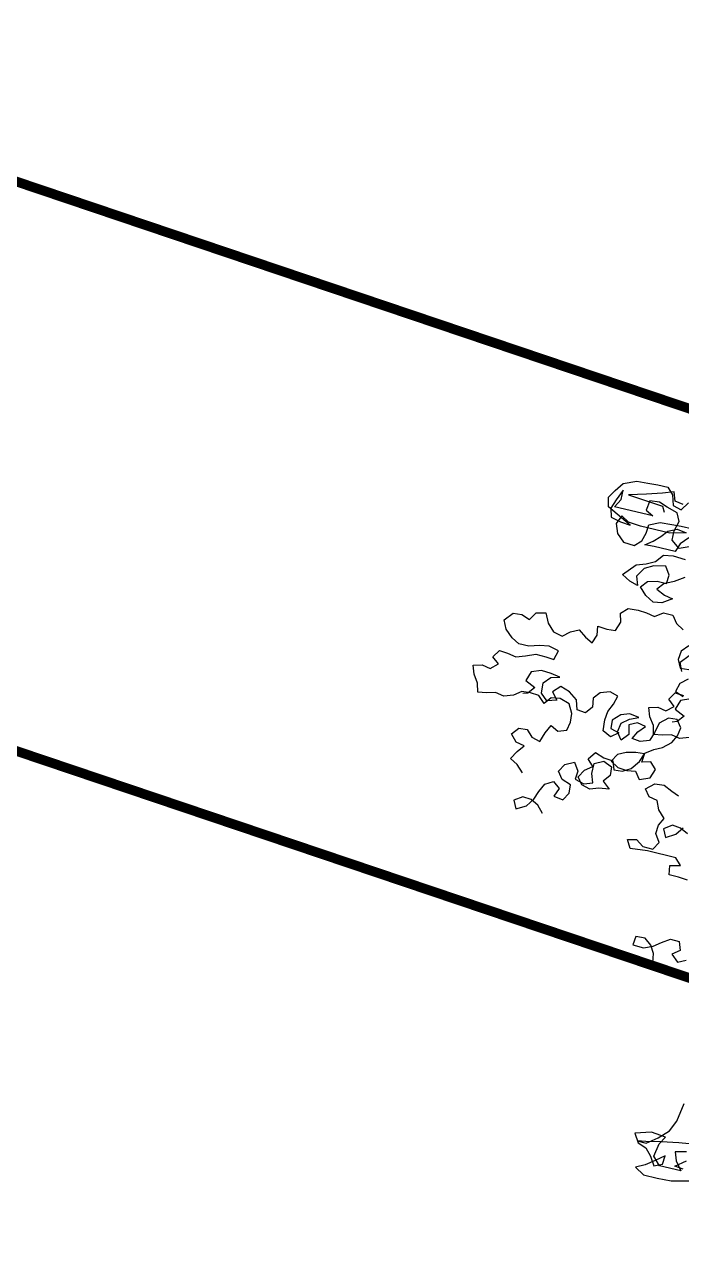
# Model space of a CAD drawing. Header units: inches. Extents: x 350994 to 353538, y 1581369 to 1583842.
# Drawn here: x 351498.507 to 351499.86, y 1583210.254 to 1583212.807 of the extents above; entities that cross this region are included whole.
import ezdxf

# ---------------------------------------------------------------- set-up
doc = ezdxf.new("R2010")
doc.units = ezdxf.units.IN
doc.header["$MEASUREMENT"] = 0
doc.linetypes.add('1', pattern=[0])
doc.linetypes.add('DASHDOTX2', pattern=[2, 1, -0.5, 0, -0.5])
doc.layers.add('CULVERT', color=255, linetype='1')
doc.layers.add('TREE', color=81, linetype='1')

# ---------------------------------------------------------------- blocks, each defined once
blk = doc.blocks.new('TREE_4')
at = {"color": 94}
for points in [[(-1909.2, 6580.1), (-1943.9, 6557), (-1978.6, 6539.7), (-1998.9, 6513.7), (-1967.1, 6499.2), (-1935.3, 6493.4), (-1970, 6470.3), (-2001.8, 6464.6), (-2033.6, 6481.9), (-2059.6, 6508), (-2039.3, 6534), (-2004.6, 6542.6), (-1969.9, 6542.6), (-1967, 6574.4), (-1987.2, 6603.3), (-2030.6, 6594.7), (-2062.4, 6577.4), (-2082.7, 6542.7), (-2071.1, 6510.9), (-2102.9, 6519.6), (-2134.7, 6537), (-2094.2, 6583.2), (-2059.5, 6594.7), (-2027.7, 6612), (-2004.5, 6640.9), (-1969.8, 6646.7), (-1923.6, 6643.8)], [(-1929.3, 6724.7), (-1955.3, 6695.8), (-1966.9, 6664), (-2045, 6664.1), (-2079.7, 6661.2), (-2053.6, 6681.5), (-2030.5, 6704.6), (-2010.2, 6730.6), (-1978.4, 6745), (-1943.7, 6739.2), (-2001.6, 6724.8), (-2111.4, 6724.9), (-2157.7, 6727.8), (-2186.6, 6745.2), (-2201.1, 6713.4), (-2186.6, 6678.7), (-2157.8, 6652.6), (-2117.3, 6649.7), (-2094.1, 6672.8), (-2085.4, 6704.6), (-2082.5, 6736.4), (-2044.9, 6753.7), (-2001.5, 6756.6), (-1966.8, 6759.4), (-1923.5, 6759.4)], [(-1920.6, 6692.9), (-1955.3, 6678.5), (-1987.1, 6701.6), (-1987.1, 6736.3), (-1978.4, 6773.9), (-1992.8, 6802.8), (-2033.3, 6814.4), (-2065.1, 6826), (-2099.8, 6823.2), (-2105.6, 6785.6), (-2076.7, 6771.1), (-2221.3, 6771.2), (-2203.9, 6803), (-2203.8, 6837.7), (-2221.2, 6797.3), (-2232.8, 6762.6), (-2224.2, 6730.8), (-2186.6, 6722.1), (-2149, 6719.1), (-2241.5, 6765.5), (-2250.1, 6800.2), (-2232.8, 6829.1), (-2209.6, 6860.9), (-2163.3, 6881.1), (-2122.9, 6883.9), (-2085.3, 6886.8), (-2047.7, 6886.7), (-2024.6, 6863.6), (-2013, 6826), (-1981.2, 6817.3), (-1961, 6849.1)], [(-1978.3, 6837.5), (-2010.1, 6843.3), (-2021.7, 6875.1), (-2062.2, 6860.7), (-2117.1, 6843.4), (-2180.7, 6826.1), (-2122.9, 6820.3), (-2088.2, 6817.4), (-2050.6, 6814.5), (-2039.1, 6794.2)], [(-2320, 5744.7), (-2346, 5770.7), (-2374.9, 5785.2), (-2357.5, 5817), (-2337.2, 5843), (-2369, 5848.8), (-2392.1, 5874.9), (-2371.9, 5900.9), (-2340.1, 5903.7), (-2316.9, 5880.6), (-2285.1, 5871.9), (-2273.6, 5906.6), (-2259.1, 5938.4), (-2230.2, 5923.9), (-2198.4, 5935.4), (-2192.5, 5967.2), (-2195.4, 5999), (-2212.7, 6030.8), (-2250.3, 6042.4), (-2282.1, 6036.7), (-2302.4, 6010.7), (-2328.4, 6033.8), (-2360.2, 6036.8), (-2392, 6033.9), (-2418, 6013.7), (-2452.7, 6002.2), (-2484.5, 6008), (-2516.3, 5999.3), (-2548.1, 5993.6), (-2556.8, 6025.4), (-2577, 6054.3), (-2588.5, 6086.1), (-2556.7, 6094.8), (-2524.9, 6089), (-2498.9, 6112.1), (-2524.9, 6132.3), (-2507.5, 6161.2), (-2475.7, 6158.3), (-2443.9, 6152.5), (-2409.2, 6164), (-2374.5, 6178.4), (-2336.9, 6178.4), (-2305.1, 6175.5), (-2296.4, 6210.2), (-2334, 6218.9), (-2368.7, 6213.1), (-2406.3, 6201.6), (-2443.9, 6201.6), (-2472.8, 6216.1), (-2501.7, 6242.2), (-2516.1, 6274), (-2490, 6305.8), (-2458.2, 6308.6), (-2426.4, 6297), (-2409.1, 6325.9), (-2374.4, 6334.6), (-2357, 6299.9), (-2331, 6273.8), (-2296.4, 6265.1), (-2270.3, 6288.2), (-2241.4, 6302.7), (-2212.5, 6282.4), (-2183.6, 6267.9), (-2172, 6299.7), (-2177.7, 6331.5), (-2143.1, 6328.6), (-2111.2, 6331.4), (-2099.7, 6366.1), (-2108.3, 6397.9), (-2085.1, 6421.1), (-2047.6, 6423.9), (-2015.8, 6421), (-1984, 6415.2), (-1955, 6435.4), (-1920.3, 6435.4), (-1900.1, 6409.3), (-1871.2, 6391.9)], [(-1836.6, 6339.9), (-1859.7, 6313.9), (-1862.6, 6282.1), (-1848.2, 6253.1), (-1816.4, 6256)], [(-1810.7, 6221.3), (-1836.7, 6198.2), (-1845.4, 6166.4), (-1813.6, 6154.8)], [(-1755.7, 6013.7), (-1790.4, 6002.2), (-1822.2, 6008), (-1854, 5999.3), (-1885.8, 5993.6), (-1894.5, 6025.4), (-1914.7, 6054.3), (-1926.2, 6086.1), (-1894.4, 6094.8), (-1862.6, 6089), (-1836.6, 6112.1), (-1862.6, 6132.3), (-1845.2, 6161.2), (-1813.4, 6158.3)], [(-1839.3, 6242.2), (-1853.8, 6274), (-1827.7, 6305.8)], [(-2214.1, 5617.1), (-2237.2, 5643.1), (-2266.1, 5657.6), (-2297.9, 5660.5), (-2326.8, 5640.3), (-2312.4, 5611.4), (-2277.7, 5631.6), (-2257.4, 5660.5), (-2245.8, 5692.3), (-2231.3, 5724.1), (-2202.4, 5741.4), (-2176.4, 5721.1), (-2188, 5689.3), (-2153.3, 5683.5), (-2135.9, 5712.4), (-2138.8, 5744.2), (-2173.5, 5755.8), (-2193.7, 5781.8), (-2176.3, 5810.7), (-2144.5, 5828.1), (-2124.3, 5799.1), (-2127.2, 5767.3), (-2092.5, 5758.6), (-2060.7, 5770.2), (-2072.2, 5802), (-2072.2, 5839.6), (-2040.4, 5856.9), (-2008.6, 5842.4), (-2005.7, 5810.6), (-2026, 5784.6), (-1997.1, 5761.4), (-2034.7, 5755.7), (-2066.5, 5744.1), (-2098.3, 5752.8), (-2118.5, 5778.9), (-2101.1, 5807.8), (-2075.1, 5828), (-2098.2, 5851.1), (-2077.9, 5880), (-2043.3, 5868.4), (-2008.6, 5865.5), (-1997, 5833.7), (-1965.2, 5836.6), (-1936.3, 5853.9), (-1913.1, 5885.7), (-1901.5, 5917.5), (-1933.4, 5914.6), (-1968.1, 5906), (-1997, 5891.5), (-2014.4, 5862.6), (-1985.5, 5845.3), (-1950.8, 5842.3), (-1919, 5848.1), (-1898.7, 5822.1), (-1861.1, 5836.5), (-1849.5, 5871.2), (-1872.7, 5894.3), (-1904.5, 5885.7), (-1901.5, 5920.4), (-1872.6, 5940.6), (-1843.7, 5955), (-1814.7, 5981), (-1800.3, 6009.9), (-1794.5, 6041.7), (-1814.7, 6067.7), (-1846.5, 6064.9), (-1875.4, 6038.9), (-1884.1, 6001.3), (-1895.7, 5969.5), (-1927.5, 5958), (-1959.3, 5960.9), (-1944.8, 5989.8), (-1921.7, 6015.8), (-1953.5, 6021.6), (-1982.4, 6007.2), (-1973.8, 5972.5), (-1996.9, 5946.5), (-2017.1, 5972.5), (-2011.3, 6007.2), (-1985.3, 6027.4), (-1953.5, 6041.8), (-1988.2, 6047.7), (-2020, 6036.1), (-2046, 6010.1), (-2043.2, 5978.3), (-2011.4, 5969.6), (-2037.4, 5949.4), (-2069.2, 5963.9), (-2072.1, 6004.4), (-2069.1, 6036.2), (-2054.6, 6068), (-2045.9, 6099.8), (-2077.7, 6108.5), (-2112.4, 6096.9), (-2132.7, 6070.9), (-2127, 6039.1), (-2147.2, 6013.1), (-2179, 6016), (-2190.6, 6050.7), (-2222.3, 6073.9), (-2257, 6085.5), (-2283.1, 6059.5), (-2260, 6033.4), (-2294.7, 6021.9), (-2320.7, 6045.1), (-2323.5, 6082.7), (-2300.4, 6108.7), (-2268.6, 6117.3), (-2303.2, 6123.1), (-2340.8, 6126), (-2375.5, 6111.6), (-2387.1, 6076.9), (-2349.6, 6059.6), (-2369.8, 6033.5), (-2387.2, 6027.8)], [(-1680.8, 5669.6), (-1709.7, 5684), (-1741.5, 5687), (-1770.5, 5666.7), (-1756, 5637.8), (-1721.3, 5658), (-1701, 5686.9)], [(-1784.5, 6152.5), (-1819.2, 6138.1), (-1830.8, 6103.4), (-1793.2, 6086), (-1813.5, 6060), (-1830.8, 6054.2)], [(-1640.5, 5504.7), (-1675.2, 5507.6), (-1709.9, 5507.7), (-1715.6, 5542.4), (-1678, 5551), (-1701.2, 5574.2), (-1808.1, 5574.3), (-1871.7, 5568.5), (-1889.1, 5597.5), (-1857.3, 5606.1), (-1828.4, 5585.8), (-1790.8, 5585.8), (-1773.4, 5614.7), (-1793.6, 5643.6), (-1790.7, 5675.4), (-1776.2, 5704.3), (-1802.2, 5730.4), (-1816.6, 5762.2), (-1848.4, 5768), (-1868.6, 5794), (-1839.7, 5820), (-1805, 5822.9), (-1773.2, 5808.4), (-1744.3, 5796.8)], [(-1693, 5180.2), (-1698.6, 5214.5), (-1715.4, 5242.2), (-1740.7, 5261.6), (-1775.9, 5260), (-1779.2, 5227.8), (-1739, 5226.4), (-1706.5, 5240), (-1679.7, 5260.7), (-1650.5, 5279.9), (-1616.8, 5279.1), (-1605.6, 5248.1), (-1632.4, 5227.4), (-1606.1, 5204), (-1576, 5219.1)], [(-1411, 4536.3), (-1451.5, 4527.7), (-1440, 4495.9), (-1414, 4464.1), (-1494.9, 4464.1), (-1523.8, 4493.1), (-1515.1, 4542.2), (-1497.7, 4571.1), (-1552.6, 4576.9), (-1610.5, 4559.6), (-1590.3, 4527.8), (-1558.5, 4516.2), (-1535.4, 4490.2), (-1515.2, 4458.4), (-1486.2, 4472.8), (-1483.3, 4504.6), (-1515.1, 4478.6), (-1547, 4455.5), (-1578.8, 4438.2), (-1544.1, 4417.9), (-1492.1, 4417.9), (-1440, 4420.7), (-1370.6, 4438)], [(-1408.2, 4472.7), (-1440, 4475.6), (-1402.4, 4504.5)], [(-1382.1, 4571), (-1445.7, 4562.4), (-1509.3, 4550.9), (-1564.2, 4539.4), (-1596, 4533.6), (-1561.4, 4533.6), (-1523.7, 4562.5), (-1489, 4597.1), (-1471.6, 4637.6), (-1460, 4707)]]:
    blk.add_lwpolyline(points, dxfattribs=at)

msp = doc.modelspace()

# ---------------------------------------------------------------- linework, layer by layer
at = {"layer": 'CULVERT', "color": 250, "linetype": 'DASHDOTX2', "lineweight": 5, "ltscale": 2, "const_width": 0.02}
for points in [[(351567.1138, 1583218.2133), (351558.2436, 1583191.1543), (351387.5344, 1583248.7358), (351393.8267, 1583272.769)], [(351564.2071, 1583219.0258), (351555.7302, 1583193.1666), (351389.4145, 1583249.2945), (351395.7087, 1583272.0409)]]:
    msp.add_lwpolyline(points, dxfattribs=at)

# ---------------------------------------------------------------- block references
at = {"layer": 'TREE', "lineweight": 5, "xscale": 0.0005632341247466223, "yscale": 0.0005632341529917539, "zscale": 0.0005632341444477617, "rotation": 346.4411541233163}
msp.add_blockref('TREE_4', (351500.0447, 1583207.8128), dxfattribs=at)

doc.saveas('drawing.dxf')
